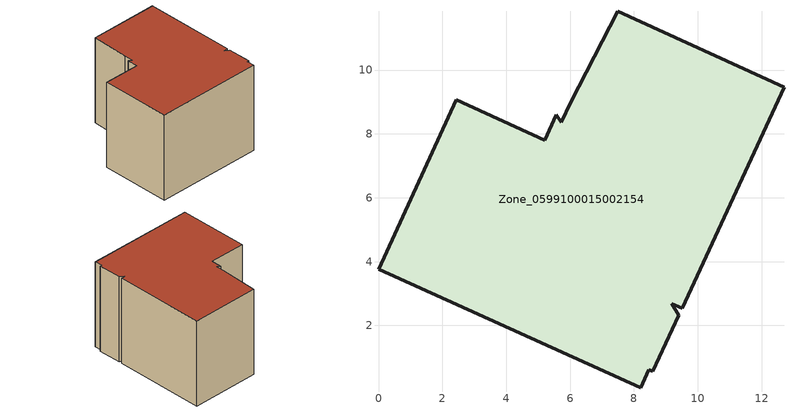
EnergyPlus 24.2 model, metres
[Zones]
Zone_0599100015002154
 floor ground (C_G): 8.46,0.62 8.22,0.05 0,3.76 2.44,9.07 5.21,7.8 5.57,8.6 5.73,8.37 6.02,8.99 7.49,11.84 12.7,9.46 9.51,2.54 9.19,2.68 9.4,2.32 8.6,0.57 z0.85
 wall outside (C_F): 2.44,9.07 0,3.76 8.22,0.05 8.46,0.62 8.6,0.57 9.4,2.32 9.19,2.68 9.51,2.54 12.7,9.46 7.49,11.84 6.02,8.99 5.73,8.37 5.57,8.6 5.21,7.8 2.44,9.07 z0.85:8.15
 roof outside (C_R): 12.7,9.46 7.49,11.84 6.02,8.99 5.73,8.37 5.57,8.6 5.21,7.8 2.44,9.07 0,3.76 8.22,0.05 8.46,0.62 8.6,0.57 9.4,2.32 9.19,2.68 9.51,2.54 z8.15
[BUILDING]
Pand.0599100015002154: North Axis=0; Terrain=City; Loads Convergence Tolerance Value=0.04; Temperature Convergence Tolerance Value=0.4; Solar Distribution=FullExterior; Maximum Number of Warmup Days=25; Minimum Number of Warmup Days=1
[Site:Location]
Rotterdam.The.Hague.AP_ZH_NLD Design_Conditions: Latitude=51.96; Longitude=4.45; Time Zone=1; Elevation=-4.5
[SITE:GROUNDTEMPERATURE:BUILDINGSURFACE]
18, 18, 18, 18, 18, 18, 18, 18, 18, 18, 18, 18
[MATERIAL] Thermal Absorptance=0.9; Solar Absorptance=0.7; Visible Absorptance=0.7
Name | Roughness | Thickness | Conductivity | Density | Specific Heat
G.TC.1965-1974 | MediumSmooth | 0.15 | 0.882353 | 540 | 1210
F.TC.1965-1974 | Rough | 0.3 | 0.697674 | 1920 | 840
R.TC.1965-1974 | MediumRough | 0.2 | 0.232558 | 1500 | 1000
[CONSTRUCTION]
C_G: G.TC.1965-1974
C_F: F.TC.1965-1974
C_R: R.TC.1965-1974
[ZONE]
Zone_0599100015002154: Type=1; Multiplier=1; Ceiling Height=Autocalculate; Volume=Autocalculate; Floor Area=autocalculate; Part of Total Floor Area=Yes
[ZONEINFILTRATION:DESIGNFLOWRATE]
Infil_Zone_0599100015002154: Zone or ZoneList or Space or SpaceList=Zone_0599100015002154; Schedule=AlwaysOn; Design Flow Rate Calculation Method=Flow/Area; Flow Rate per Floor Area=0.003; Constant Term Coefficient=1; Temperature Term Coefficient=0; Velocity Term Coefficient=0; Velocity Squared Term Coefficient=0
[HVACTEMPLATE:ZONE:IDEALLOADSAIRSYSTEM]
Zone_0599100015002154: Maximum Heating Supply Air Temperature=50; Minimum Cooling Supply Air Temperature=13; Maximum Heating Supply Air Humidity Ratio=0.0156; Minimum Cooling Supply Air Humidity Ratio=0.0077; Heating Limit=NoLimit; Cooling Limit=NoLimit; Dehumidification Control Type=ConstantSensibleHeatRatio; Cooling Sensible Heat Ratio=0.7; Dehumidification Setpoint=60; Humidification Control Type=None; Humidification Setpoint=30; Outdoor Air Method=None; Outdoor Air Flow Rate per Person=0.00944; Outdoor Air Flow Rate per Zone Floor Area=0; Outdoor Air Flow Rate per Zone=0; Demand Controlled Ventilation Type=None; Outdoor Air Economizer Type=NoEconomizer; Heat Recovery Type=None; Sensible Heat Recovery Effectiveness=0.7; Latent Heat Recovery Effectiveness=0.65
[ZONECONTROL:THERMOSTAT]
ThermostatControl_Zone_0599100015002154: Zone or ZoneList=Zone_0599100015002154; Control Type Schedule=DualSetpointControlType; Control 1=Thermostat_Zone_0599100015002154; Temperature Difference Between Cutout And Setpoint=0
[THERMOSTATSETPOINT:DUALSETPOINT]
Thermostat_Zone_0599100015002154: Heating Setpoint Temperature Schedule=HeatingSetpoint_Zone_0599100015002154; Cooling Setpoint Temperature Schedule=CoolingSetpoint_Zone_0599100015002154
[SCHEDULE:COMPACT]
HeatingSetpoint_Zone_0599100015002154: Through: 12/31, For: AllDays, Until: 24:00, 21
CoolingSetpoint_Zone_0599100015002154: Through: 12/31, For: AllDays, Until: 24:00, 24
DualSetpointControlType: Through: 12/31, For: AllDays, Until: 24:00, 4
AlwaysOn: Through: 12/31, For: AllDays, Until: 24:00, 1
